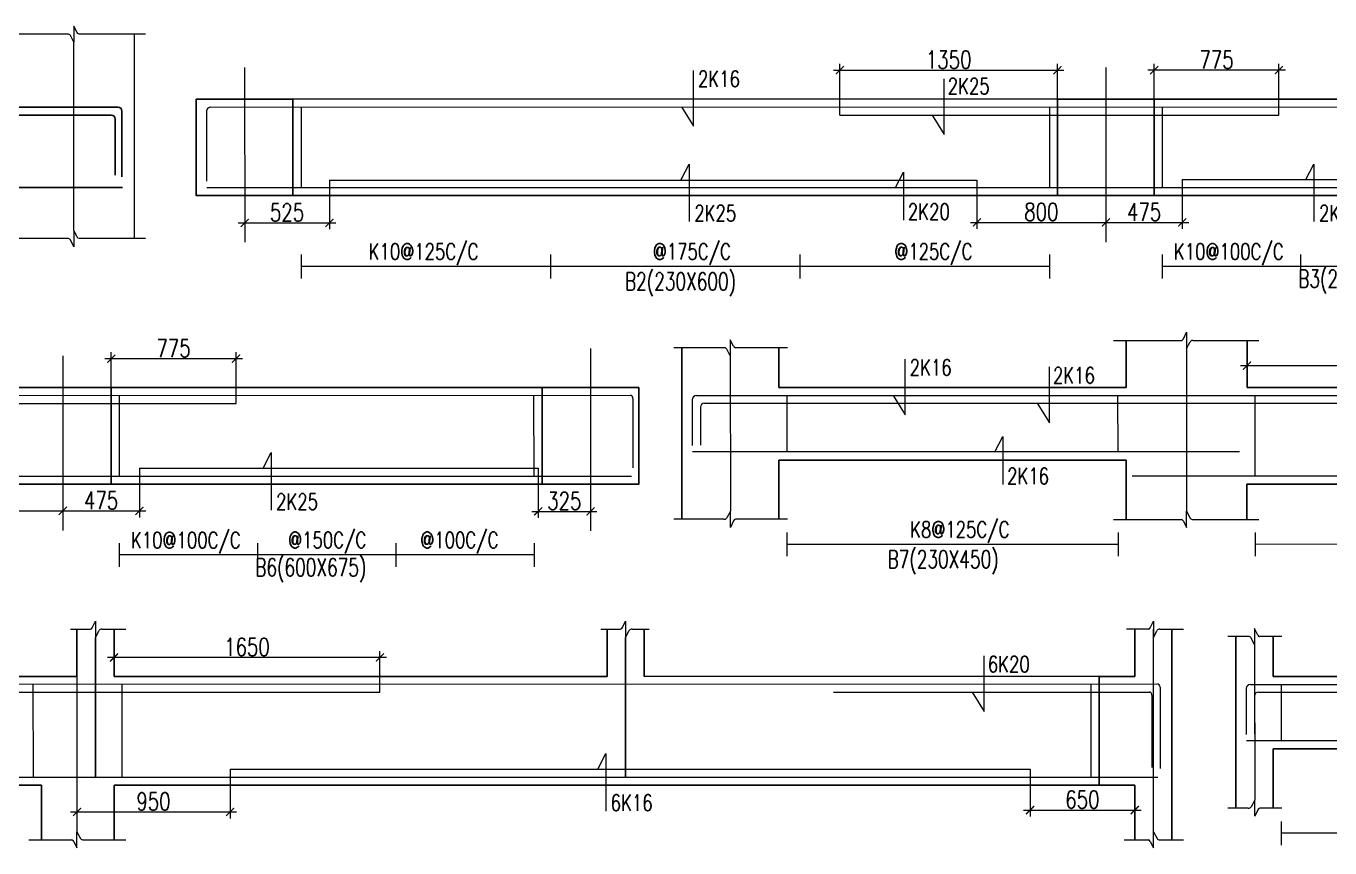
# Model space of a CAD drawing. Header units: inches. Extents: x 5501426 to 5570916, y 463710 to 505098.
# Drawn here: x 5510887 to 5518980, y 478087 to 483188 of the extents above; entities that cross this region are included whole.
import ezdxf

# ---------------------------------------------------------------- set-up
doc = ezdxf.new("R2010")
doc.units = ezdxf.units.IN
doc.header["$LTSCALE"] = 700
doc.header["$MEASUREMENT"] = 0
doc.header["$PDMODE"] = 2
doc.header["$PDSIZE"] = 75
doc.linetypes.add('CENTER2', pattern=[1.125, 0.75, -0.125, 0.125, -0.125])
doc.linetypes.add('CONTINULUS', pattern=[0])
doc.layers.get('0').update_dxf_attribs({"color": 1})
doc.layers.get('DEFPOINTS').update_dxf_attribs({"color": 250})
for name, color, linetype in [('COLUMN', 5, 'Continuous'), ('M-BEAM', 4, 'Continuous'), ('MC-ARROW', 8, 'Continuous'), ('MC-CENLINE-BEAM', 8, 'CENTER2'), ('STR-Beam', 4, 'Continuous'), ('STR-Beam Number', 6, 'Continuous'), ('STR-Column', 5, 'Continuous'), ('STR-Reinforcement', 2, 'Continuous'), ('STR-Steel Text', 84, 'Continuous'), ('STR-STIRRUPS-LINE', 252, 'Continuous')]:
    doc.layers.add(name, color=color, linetype=linetype)
doc.layers.add('MC-DIMENTION', color=9, linetype='Continuous', lineweight=9)
doc.layers.add('STR-Reinf', color=2, linetype='Continuous', lineweight=15)
doc.styles.add('ROMANS', font='romans.shx', dxfattribs={"width": 0.75})
doc.styles.add('S', font='SIMPLEX.shx', dxfattribs={"width": 0.75})
doc.dimstyles.new('100-2.5', dxfattribs={"dimscale": 100, "dimtxt": 2.25, "dimasz": 1.25, "dimexe": 1.25, "dimexo": 1.2, "dimgap": 0.75, "dimtad": 1, "dimdec": 0, "dimzin": 9, "dimdsep": 46, "dimtxsty": 'ROMANS', "dimblk1": 'ARCHTICK', "dimblk2": 'ARCHTICK', "dimsah": 1, "dimcen": 0, "dimdle": 1.25, "dimclrd": 1, "dimclre": 1, "dimclrt": 3, "dimadec": 0, "dimazin": 0, "dimtfac": 1, "dimtdec": 0, "dimtmove": 0, "dimatfit": 3, "dimldrblk": 'ARCHTICK', "dimfxl": 1, "dimtolj": 1, "dimtzin": 0, "dimlwd": -1, "dimlwe": -1, "dimarcsym": 0})

# ---------------------------------------------------------------- blocks, each defined once
blk = doc.blocks.new('_ARCHTICK')
at = {"color": 0, "linetype": 'ByBlock', "const_width": 0.15}
blk.add_lwpolyline([(-0.5, -0.5), (0.5, 0.5)], dxfattribs=at)
blk = doc.blocks.new('*D514')
at = {"layer": 'DEFPOINTS', "color": 0, "linetype": 'CONTINULUS'}
for p in [(5517888.5, 482914.8), (5517888.5, 482735.7), (5518663.5, 482635.7)]:
    blk.add_point(p, dxfattribs=at)
at = {"layer": 'MC-DIMENTION', "color": 251}
for p, q in [((5517888.5, 482735.7), (5517888.5, 482954.8)), ((5518663.5, 482635.7), (5518663.5, 482954.8)), ((5518703.5, 482914.8), (5517848.5, 482914.8))]:
    blk.add_line(p, q, dxfattribs=at)
at = {"layer": 'MC-DIMENTION', "color": 251, "linetype": 'ByBlock', "xscale": 50, "yscale": 50, "zscale": 50, "rotation": 180}
blk.add_blockref('_ARCHTICK', (5517888.5, 482914.8), dxfattribs=at)
at = {"layer": 'MC-DIMENTION', "color": 251, "linetype": 'ByBlock', "xscale": 50, "yscale": 50, "zscale": 50}
blk.add_blockref('_ARCHTICK', (5518663.5, 482914.8), dxfattribs=at)
at = {"layer": 'MC-DIMENTION', "color": 3, "linetype": 'CONTINULUS', "ltscale": 0.05, "insert": (5518276, 482979.8), "char_height": 110, "attachment_point": 5, "style": 'ROMANS'}
blk.add_mtext('\\A1;775', dxfattribs=at)
blk = doc.blocks.new('*D515')
at = {"layer": 'DEFPOINTS', "color": 0, "linetype": 'CONTINULUS'}
for p in [(5518063.5, 482235.7), (5517588.8, 482185), (5518063.5, 481969.8)]:
    blk.add_point(p, dxfattribs=at)
at = {"layer": 'MC-DIMENTION', "color": 251}
for p, q in [((5518063.5, 482235.7), (5518063.5, 481929.8)), ((5517588.8, 482185), (5517588.8, 481929.8)), ((5517548.8, 481969.8), (5518103.5, 481969.8))]:
    blk.add_line(p, q, dxfattribs=at)
at = {"layer": 'MC-DIMENTION', "color": 251, "linetype": 'ByBlock', "xscale": 50, "yscale": 50, "zscale": 50, "rotation": 180}
blk.add_blockref('_ARCHTICK', (5517588.8, 481969.8), dxfattribs=at)
at = {"layer": 'MC-DIMENTION', "color": 251, "linetype": 'ByBlock', "xscale": 50, "yscale": 50, "zscale": 50}
blk.add_blockref('_ARCHTICK', (5518063.5, 481969.8), dxfattribs=at)
at = {"layer": 'MC-DIMENTION', "color": 3, "linetype": 'CONTINULUS', "ltscale": 0.05, "insert": (5517826.1, 482034.8), "char_height": 110, "attachment_point": 5, "style": 'ROMANS'}
blk.add_mtext('\\A1;475', dxfattribs=at)
blk = doc.blocks.new('*D518')
at = {"layer": 'DEFPOINTS', "color": 0, "linetype": 'CONTINULUS'}
for p in [(5512769.8, 482232.8), (5512244.3, 482182.1), (5512769.8, 481966.9)]:
    blk.add_point(p, dxfattribs=at)
at = {"layer": 'MC-DIMENTION', "color": 251}
for p, q in [((5512769.8, 482232.8), (5512769.8, 481926.9)), ((5512244.3, 482182.1), (5512244.3, 481926.9)), ((5512204.3, 481966.9), (5512809.8, 481966.9))]:
    blk.add_line(p, q, dxfattribs=at)
at = {"layer": 'MC-DIMENTION', "color": 251, "linetype": 'ByBlock', "xscale": 50, "yscale": 50, "zscale": 50, "rotation": 180}
blk.add_blockref('_ARCHTICK', (5512244.3, 481966.9), dxfattribs=at)
at = {"layer": 'MC-DIMENTION', "color": 251, "linetype": 'ByBlock', "xscale": 50, "yscale": 50, "zscale": 50}
blk.add_blockref('_ARCHTICK', (5512769.8, 481966.9), dxfattribs=at)
at = {"layer": 'MC-DIMENTION', "color": 3, "linetype": 'CONTINULUS', "ltscale": 0.05, "insert": (5512507, 482031.9), "char_height": 110, "attachment_point": 5, "style": 'ROMANS'}
blk.add_mtext('\\A1;525', dxfattribs=at)
blk = doc.blocks.new('*D520')
at = {"layer": 'DEFPOINTS', "color": 0, "linetype": 'CONTINULUS'}
for p in [(5517288.4, 482914.8), (5517288.4, 482735.7), (5515938.4, 482635.7)]:
    blk.add_point(p, dxfattribs=at)
at = {"layer": 'MC-DIMENTION', "color": 251}
for p, q in [((5515938.4, 482635.7), (5515938.4, 482954.8)), ((5517288.4, 482735.7), (5517288.4, 482954.8)), ((5515898.4, 482914.8), (5517328.4, 482914.8))]:
    blk.add_line(p, q, dxfattribs=at)
at = {"layer": 'MC-DIMENTION', "color": 251, "linetype": 'ByBlock', "xscale": 50, "yscale": 50, "zscale": 50}
for p, rotation in [((5515938.4, 482914.8), 179.9999999999951), ((5517288.4, 482914.8), 359.9999999999951)]:
    blk.add_blockref('_ARCHTICK', p, dxfattribs=dict(at, rotation=rotation))
at = {"layer": 'MC-DIMENTION', "color": 3, "linetype": 'CONTINULUS', "ltscale": 0.05, "insert": (5516613.4, 482979.8), "char_height": 110, "attachment_point": 5, "style": 'ROMANS'}
blk.add_mtext('\\A1;1350', dxfattribs=at)
blk = doc.blocks.new('*D526')
at = {"layer": 'DEFPOINTS', "color": 0, "linetype": 'CONTINULUS'}
for p in [(5516788.4, 482232.8), (5517588.8, 482185.8), (5517588.8, 481969.8)]:
    blk.add_point(p, dxfattribs=at)
at = {"layer": 'MC-DIMENTION', "color": 251}
for p, q in [((5516788.4, 482232.8), (5516788.4, 481929.8)), ((5517588.8, 482185.8), (5517588.8, 481929.8)), ((5516748.4, 481969.8), (5517628.8, 481969.8))]:
    blk.add_line(p, q, dxfattribs=at)
at = {"layer": 'MC-DIMENTION', "color": 251, "linetype": 'ByBlock', "xscale": 50, "yscale": 50, "zscale": 50, "rotation": 180}
blk.add_blockref('_ARCHTICK', (5516788.4, 481969.8), dxfattribs=at)
at = {"layer": 'MC-DIMENTION', "color": 251, "linetype": 'ByBlock', "xscale": 50, "yscale": 50, "zscale": 50}
blk.add_blockref('_ARCHTICK', (5517588.8, 481969.8), dxfattribs=at)
at = {"layer": 'MC-DIMENTION', "color": 3, "linetype": 'CONTINULUS', "ltscale": 0.05, "insert": (5517188.6, 482034.8), "char_height": 110, "attachment_point": 5, "style": 'ROMANS'}
blk.add_mtext('\\A1;800', dxfattribs=at)
blk = doc.blocks.new('*D528')
at = {"layer": 'DEFPOINTS', "color": 0, "linetype": 'CONTINULUS'}
for p in [(5511415.5, 481123.7), (5511415.5, 480944.6), (5512190.5, 480844.6)]:
    blk.add_point(p, dxfattribs=at)
at = {"layer": 'MC-DIMENTION', "color": 251}
for p, q in [((5512230.5, 481123.7), (5511375.5, 481123.7)), ((5511415.5, 480944.6), (5511415.5, 481163.7)), ((5512190.5, 480844.6), (5512190.5, 481163.7))]:
    blk.add_line(p, q, dxfattribs=at)
at = {"layer": 'MC-DIMENTION', "color": 251, "linetype": 'ByBlock', "xscale": 50, "yscale": 50, "zscale": 50, "rotation": 180}
blk.add_blockref('_ARCHTICK', (5511415.5, 481123.7), dxfattribs=at)
at = {"layer": 'MC-DIMENTION', "color": 251, "linetype": 'ByBlock', "xscale": 50, "yscale": 50, "zscale": 50}
blk.add_blockref('_ARCHTICK', (5512190.5, 481123.7), dxfattribs=at)
at = {"layer": 'MC-DIMENTION', "color": 3, "linetype": 'CONTINULUS', "ltscale": 0.05, "insert": (5511803, 481188.7), "char_height": 110, "attachment_point": 5, "style": 'ROMANS'}
blk.add_mtext('\\A1;775', dxfattribs=at)
blk = doc.blocks.new('*D529')
at = {"layer": 'DEFPOINTS', "color": 0, "linetype": 'CONTINULUS'}
for p in [(5511590.5, 480444.6), (5511115.8, 480393.9), (5511590.5, 480178.7)]:
    blk.add_point(p, dxfattribs=at)
at = {"layer": 'MC-DIMENTION', "color": 251}
for p, q in [((5511590.5, 480444.6), (5511590.5, 480138.7)), ((5511115.8, 480393.9), (5511115.8, 480138.7)), ((5511075.8, 480178.7), (5511630.5, 480178.7))]:
    blk.add_line(p, q, dxfattribs=at)
at = {"layer": 'MC-DIMENTION', "color": 251, "linetype": 'ByBlock', "xscale": 50, "yscale": 50, "zscale": 50, "rotation": 180}
blk.add_blockref('_ARCHTICK', (5511115.8, 480178.7), dxfattribs=at)
at = {"layer": 'MC-DIMENTION', "color": 251, "linetype": 'ByBlock', "xscale": 50, "yscale": 50, "zscale": 50}
blk.add_blockref('_ARCHTICK', (5511590.5, 480178.7), dxfattribs=at)
at = {"layer": 'MC-DIMENTION', "color": 3, "linetype": 'CONTINULUS', "ltscale": 0.05, "insert": (5511353.1, 480243.7), "char_height": 110, "attachment_point": 5, "style": 'ROMANS'}
blk.add_mtext('\\A1;475', dxfattribs=at)
blk = doc.blocks.new('*D535')
at = {"layer": 'DEFPOINTS', "color": 0, "linetype": 'CONTINULUS'}
for p in [(5510315.4, 480441.7), (5511115.8, 480394.6), (5511115.8, 480178.7)]:
    blk.add_point(p, dxfattribs=at)
at = {"layer": 'MC-DIMENTION', "color": 251}
for p, q in [((5510315.4, 480441.7), (5510315.4, 480138.7)), ((5511115.8, 480394.6), (5511115.8, 480138.7)), ((5510275.4, 480178.7), (5511155.8, 480178.7))]:
    blk.add_line(p, q, dxfattribs=at)
at = {"layer": 'MC-DIMENTION', "color": 251, "linetype": 'ByBlock', "xscale": 50, "yscale": 50, "zscale": 50, "rotation": 180}
blk.add_blockref('_ARCHTICK', (5510315.4, 480178.7), dxfattribs=at)
at = {"layer": 'MC-DIMENTION', "color": 251, "linetype": 'ByBlock', "xscale": 50, "yscale": 50, "zscale": 50}
blk.add_blockref('_ARCHTICK', (5511115.8, 480178.7), dxfattribs=at)
at = {"layer": 'MC-DIMENTION', "color": 3, "linetype": 'CONTINULUS', "ltscale": 0.05, "insert": (5510715.6, 480243.7), "char_height": 110, "attachment_point": 5, "style": 'ROMANS'}
blk.add_mtext('\\A1;800', dxfattribs=at)
blk = doc.blocks.new('*D536')
at = {"layer": 'DEFPOINTS', "color": 0, "linetype": 'CONTINULUS'}
for p in [(5514065.4, 480444.7), (5514390.4, 480391), (5514390.4, 480175.8)]:
    blk.add_point(p, dxfattribs=at)
at = {"layer": 'MC-DIMENTION', "color": 251}
for p, q in [((5514065.4, 480444.7), (5514065.4, 480135.8)), ((5514390.4, 480391), (5514390.4, 480135.8)), ((5514025.4, 480175.8), (5514430.4, 480175.8))]:
    blk.add_line(p, q, dxfattribs=at)
at = {"layer": 'MC-DIMENTION', "color": 251, "linetype": 'ByBlock', "xscale": 50, "yscale": 50, "zscale": 50, "rotation": 180}
blk.add_blockref('_ARCHTICK', (5514065.4, 480175.8), dxfattribs=at)
at = {"layer": 'MC-DIMENTION', "color": 251, "linetype": 'ByBlock', "xscale": 50, "yscale": 50, "zscale": 50}
blk.add_blockref('_ARCHTICK', (5514390.4, 480175.8), dxfattribs=at)
at = {"layer": 'MC-DIMENTION', "color": 3, "linetype": 'CONTINULUS', "ltscale": 0.05, "insert": (5514227.9, 480240.8), "char_height": 110, "attachment_point": 5, "style": 'ROMANS'}
blk.add_mtext('\\A1;325', dxfattribs=at)
blk = doc.blocks.new('*D550')
at = {"layer": 'DEFPOINTS', "color": 0, "linetype": 'CONTINULUS'}
for p in [(5518465, 481080.2), (5518465, 480944.6), (5520053.4, 480944.6)]:
    blk.add_point(p, dxfattribs=at)
at = {"layer": 'MC-DIMENTION', "color": 251}
for p, q in [((5518465, 480944.6), (5518465, 481120.2)), ((5520053.4, 480944.6), (5520053.4, 481120.2)), ((5520093.4, 481080.2), (5518425, 481080.2))]:
    blk.add_line(p, q, dxfattribs=at)
at = {"layer": 'MC-DIMENTION', "color": 251, "linetype": 'ByBlock', "xscale": 50, "yscale": 50, "zscale": 50, "rotation": 180}
blk.add_blockref('_ARCHTICK', (5518465, 481080.2), dxfattribs=at)
at = {"layer": 'MC-DIMENTION', "color": 251, "linetype": 'ByBlock', "xscale": 50, "yscale": 50, "zscale": 50}
blk.add_blockref('_ARCHTICK', (5520053.4, 481080.2), dxfattribs=at)
at = {"layer": 'MC-DIMENTION', "color": 3, "linetype": 'CONTINULUS', "ltscale": 0.05, "insert": (5519259.2, 481145.2), "char_height": 110, "attachment_point": 5, "style": 'ROMANS'}
blk.add_mtext('\\A1;1588', dxfattribs=at)
blk = doc.blocks.new('*D564')
at = {"layer": 'DEFPOINTS', "color": 0, "linetype": 'CONTINULUS'}
for p in [(5511433.2, 479269), (5511433.2, 479151.5), (5513083.3, 479054.2)]:
    blk.add_point(p, dxfattribs=at)
at = {"layer": 'MC-DIMENTION', "color": 251}
for p, q in [((5511433.2, 479151.5), (5511433.2, 479309)), ((5513083.3, 479054.2), (5513083.3, 479309)), ((5513123.3, 479269), (5511393.2, 479269))]:
    blk.add_line(p, q, dxfattribs=at)
at = {"layer": 'MC-DIMENTION', "color": 251, "linetype": 'ByBlock', "xscale": 50, "yscale": 50, "zscale": 50, "rotation": 180}
blk.add_blockref('_ARCHTICK', (5511433.2, 479269), dxfattribs=at)
at = {"layer": 'MC-DIMENTION', "color": 251, "linetype": 'ByBlock', "xscale": 50, "yscale": 50, "zscale": 50}
blk.add_blockref('_ARCHTICK', (5513083.3, 479269), dxfattribs=at)
at = {"layer": 'MC-DIMENTION', "color": 3, "linetype": 'CONTINULUS', "ltscale": 0.05, "insert": (5512258.2, 479334), "char_height": 110, "attachment_point": 5, "style": 'ROMANS'}
blk.add_mtext('\\A1;1650', dxfattribs=at)
blk = doc.blocks.new('*D565')
at = {"layer": 'DEFPOINTS', "color": 0, "linetype": 'CONTINULUS'}
for p in [(5511203.3, 478524), (5512153.3, 478576.3), (5512153.3, 478310.3)]:
    blk.add_point(p, dxfattribs=at)
at = {"layer": 'MC-DIMENTION', "color": 251}
for p, q in [((5511203.3, 478524), (5511203.3, 478270.3)), ((5512153.3, 478576.3), (5512153.3, 478270.3)), ((5511163.3, 478310.3), (5512193.3, 478310.3))]:
    blk.add_line(p, q, dxfattribs=at)
at = {"layer": 'MC-DIMENTION', "color": 251, "linetype": 'ByBlock', "xscale": 50, "yscale": 50, "zscale": 50, "rotation": 180}
blk.add_blockref('_ARCHTICK', (5511203.3, 478310.3), dxfattribs=at)
at = {"layer": 'MC-DIMENTION', "color": 251, "linetype": 'ByBlock', "xscale": 50, "yscale": 50, "zscale": 50}
blk.add_blockref('_ARCHTICK', (5512153.3, 478310.3), dxfattribs=at)
at = {"layer": 'MC-DIMENTION', "color": 3, "linetype": 'CONTINULUS', "ltscale": 0.05, "insert": (5511678.3, 478375.3), "char_height": 110, "attachment_point": 5, "style": 'ROMANS'}
blk.add_mtext('\\A1;950', dxfattribs=at)
blk = doc.blocks.new('*D570')
at = {"layer": 'DEFPOINTS', "color": 0, "linetype": 'CONTINULUS'}
for p in [(5517118.6, 478576.3), (5517768.2, 478476.9), (5517768.2, 478321.7)]:
    blk.add_point(p, dxfattribs=at)
at = {"layer": 'MC-DIMENTION', "color": 251}
for p, q in [((5517118.6, 478576.3), (5517118.6, 478281.7)), ((5517768.2, 478476.9), (5517768.2, 478281.7)), ((5517078.6, 478321.7), (5517808.2, 478321.7))]:
    blk.add_line(p, q, dxfattribs=at)
at = {"layer": 'MC-DIMENTION', "color": 251, "linetype": 'ByBlock', "xscale": 50, "yscale": 50, "zscale": 50, "rotation": 180}
blk.add_blockref('_ARCHTICK', (5517118.6, 478321.7), dxfattribs=at)
at = {"layer": 'MC-DIMENTION', "color": 251, "linetype": 'ByBlock', "xscale": 50, "yscale": 50, "zscale": 50}
blk.add_blockref('_ARCHTICK', (5517768.2, 478321.7), dxfattribs=at)
at = {"layer": 'MC-DIMENTION', "color": 3, "linetype": 'CONTINULUS', "ltscale": 0.05, "insert": (5517443.4, 478386.7), "char_height": 110, "attachment_point": 5, "style": 'ROMANS'}
blk.add_mtext('\\A1;650', dxfattribs=at)

msp = doc.modelspace()

# ---------------------------------------------------------------- linework, layer by layer
at = {"color": 8, "linetype": 'ByBlock', "lineweight": 0}
for p, q in [((5512243.9, 482932, -112213.8), (5512244.5, 481847.5, -112206.4)), ((5517588.4, 482932, -111946.2), (5517589, 481847.5, -111938.7)), ((5517238.4, 481696.3, -111954.8), (5512594, 481696.3, -112240.2)), ((5520513.4, 481696.3, -111921.6), (5517938.5, 481696.3, -111956.4)), ((5518070.1, 481247.3, -23448.9), (5518089.9, 481287.5, -23448.9)), ((5518089.9, 481287.5, -23448.9), (5518089.9, 481186.6, -23448.9)), ((5514390.3, 481186.6, 26041.7), (5514390.3, 480056.1, 26041.7)), ((5515218.7, 481191.6, 263.3), (5514907.7, 481191.7, -339.5)), ((5515258.3, 481140.8, 263.3), (5515236.1, 481183.6, 263.3)), ((5515278.1, 481201.6, 263.3), (5515258.3, 481241.7, 263.3)), ((5515258.3, 481241.7, 263.3), (5515258.3, 481140.8, 263.3)), ((5515612.8, 481191.8, 250.5), (5515289.9, 481191.6, 263.3)), ((5517636.4, 481237.3, -23439.6), (5518058.3, 481237.4, -23448.9)), ((5518089.9, 481186.6, -23448.9), (5518112.1, 481229.3, -23448.9)), ((5518089.9, 481186.6, -23448.9), (5518089.9, 480176.3, -23448.9)), ((5518129.5, 481237.4, -23448.9), (5518538.4, 481237.5, -23473)), ((5511115.4, 481140.8, 265.5), (5511116, 480056.4, 272.9)), ((5515258.3, 481140.8, 263.3), (5515258.8, 480176.7, 270.7)), ((5515218.9, 480126.7, 280.4), (5514907.8, 480126.8, -322.4)), ((5515258.4, 480177.5, 280.4), (5515236.2, 480134.8, 280.4)), ((5515258.4, 480076.6, 280.4), (5515258.4, 480177.5, 280.4)), ((5515278.2, 480116.7, 280.4), (5515258.4, 480076.6, 280.4)), ((5515613, 480126.7, 267.6), (5515290, 480126.7, 280.4)), ((5517636.4, 480125.9, -23439.6), (5518058.3, 480125.5, -23448.9)), ((5518070.1, 480115.6, -23448.9), (5518089.9, 480075.4, -23448.9)), ((5518089.9, 480075.4, -23448.9), (5518089.9, 480176.3, -23448.9)), ((5518089.9, 480176.3, -23448.9), (5518112.1, 480133.6, -23448.9)), ((5518129.5, 480125.5, -23448.9), (5518538.4, 480125.7, -23473)), ((5517664.9, 479971.3, -23428.5), (5515608.3, 479971.3, 259)), ((5520053.3, 479971.5, -22598), (5518515, 479971.3, -23453.1)), ((5514040.4, 479905.2, 290), (5511465.5, 479905.2, 255.3)), ((5511298.4, 479454, -199288.1), (5511318.3, 479494.1, -199288.1)), ((5511318.3, 479494.1, -199288.1), (5511318.3, 479393.2, -199288.1)), ((5514588.7, 479454.6, -813.4), (5514608.5, 479494.8, -813.4)), ((5514608.5, 479494.8, -813.4), (5514608.5, 479393.9, -813.4)), ((5517864.5, 479454, 124.4), (5517884.3, 479494.1, 124.4)), ((5517884.3, 479494.1, 124.4), (5517884.3, 479393.2, 124.4)), ((5511164.1, 479443.9, 764.4), (5511286.7, 479444, -199288.1)), ((5511318.3, 479393.2, -199288.1), (5511340.4, 479435.9, -199288.1)), ((5511357.8, 479444, -199288.1), (5511506.6, 479444.1, -99294.3)), ((5514454.4, 479444.6, 199239.1), (5514576.9, 479444.7, -813.4)), ((5514608.5, 479393.9, -813.4), (5514630.7, 479436.6, -813.4)), ((5514648.1, 479444.6, -813.4), (5514755.4, 479444.8, 99180.4)), ((5517852.7, 479444, 124.4), (5517718, 479444, 124.4)), ((5517884.3, 478086.8, 124.4), (5517884.3, 479444, 124.4)), ((5517884.3, 479393.2, 124.4), (5517906.5, 479435.9, 124.4)), ((5517923.9, 479444, 124.4), (5518071.9, 479444.1, 98.9)), ((5518473, 479398.3, -40.5), (5518345.9, 479398.3, 24342.1)), ((5518512.5, 479347.5, -40.5), (5518490.4, 479390.2, -40.5)), ((5518532.3, 479408.3, -40.5), (5518512.5, 479448.4, -40.5)), ((5518512.5, 479448.4, -40.5), (5518512.5, 479347.5, -40.5)), ((5518681.7, 479398.4, -51.8), (5518544.1, 479398.3, -40.5)), ((5518512.5, 479347.5, -40.5), (5518513.1, 478383.3, -33.1)), ((5511203.3, 479151.8, -199288.1), (5511203.3, 478187.7, -199288.1)), ((5518512.7, 478384.1, -23.4), (5518490.5, 478341.4, -23.4)), ((5518512.7, 478283.2, -23.4), (5518512.7, 478384.1, -23.4)), ((5518473.1, 478333.4, -23.4), (5518346.1, 478333.4, 24359.2)), ((5518532.5, 478323.4, -23.4), (5518512.7, 478283.2, -23.4)), ((5518681.9, 478333.3, -34.7), (5518544.3, 478333.3, -23.4)), ((5511203.3, 478086.8, -199288.1), (5511203.3, 478187.7, -199288.1)), ((5511203.3, 478187.7, -199288.1), (5511225.4, 478144.9, -199288.1)), ((5517884.3, 478086.8, 124.4), (5517884.3, 478187.7, 124.4)), ((5517884.3, 478187.7, 124.4), (5517906.5, 478144.9, 124.4)), ((5521103.1, 478177.9, 1253), (5518677.2, 478177.9, -43.3)), ((5510904.8, 478137.2, 764.4), (5511171.7, 478136.9, -199288.1)), ((5511183.4, 478126.9, -199288.1), (5511203.3, 478086.8, -199288.1)), ((5511242.8, 478136.9, -199288.1), (5511506.6, 478137, -99294.3)), ((5517701.7, 478137.2, -652.9), (5517852.7, 478136.9, 124.4)), ((5517864.5, 478126.9, 124.4), (5517884.3, 478086.8, 124.4)), ((5517923.9, 478136.9, 124.4), (5518071.9, 478137, 98.9))]:
    msp.add_line(p, q, dxfattribs=at)
at = {"color": 8, "linetype": 'ByBlock', "lineweight": 0, "elevation": 0}
for points in [[(5511627.7, 483138.3), (5511216, 483138.3, -0.243663), (5511204.2, 483148.3), (5511184.4, 483188.4), (5511184.4, 483087.5), (5511162.2, 483130.2, 0.308945), (5511144.8, 483138.3), (5510763.1, 483138.3)], [(5511627.7, 481869.2), (5511216, 481869.2, -0.243663), (5511204.2, 481879.2), (5511184.4, 481919.3), (5511184.4, 481818.4), (5511162.2, 481861.1, 0.308945), (5511144.8, 481869.2), (5510763.1, 481869.2)]]:
    msp.add_lwpolyline(points, format="xyb", dxfattribs=at)
at = {"color": 8, "linetype": 'ByBlock', "lineweight": 0}
for centre, radius, start, end in [((5515221.5, 481174.9, 263.3), 17, 30.8081, 99.48122), ((5515293.6, 481208, 263.3), 16.8, 202.36001, 257.136), ((5518054.6, 481253.7, -23448.9), 16.8, 282.864, 337.63999), ((5518126.7, 481220.6, -23448.9), 17, 80.51878, 149.1919), ((5515221.7, 480143.5, 280.4), 17, 260.51878, 329.1919), ((5515293.7, 480110.3, 280.4), 16.8, 102.864, 157.63999), ((5518054.6, 480109.2, -23448.9), 16.8, 22.36001, 77.136), ((5518126.7, 480142.3, -23448.9), 17, 210.8081, 279.48122), ((5511282.9, 479460.4, -199288.1), 16.8, 282.864, 337.63999), ((5511355, 479427.2, -199288.1), 17, 80.51878, 149.1919), ((5514573.2, 479461, -813.4), 16.8, 282.864, 337.63999), ((5514645.3, 479427.9, -813.4), 17, 80.51878, 149.1919), ((5517849, 479460.4, 124.4), 16.8, 282.864, 337.63999), ((5517921.1, 479427.2, 124.4), 17, 80.51878, 149.1919), ((5518475.8, 479381.5, -40.5), 17, 30.8081, 99.48122), ((5518547.9, 479414.6, -40.5), 16.8, 202.36001, 257.136), ((5518475.9, 478350.1, -23.4), 17, 260.51878, 329.1919), ((5518548, 478317, -23.4), 16.8, 102.864, 157.63999), ((5511167.9, 478120.5, -199288.1), 16.8, 22.36001, 77.136), ((5511240, 478153.6, -199288.1), 17, 210.8081, 279.48122), ((5517849, 478120.5, 124.4), 16.8, 22.36001, 77.136), ((5517921.1, 478153.6, 124.4), 17, 210.8081, 279.48122)]:
    msp.add_arc(centre, radius, start, end, dxfattribs=at)
at = {"layer": 'COLUMN', "linetype": 'Continuous', "lineweight": 0}
msp.add_line((5511559.1, 483138.3, -112211.6), (5511559.1, 481869.2, -112211.6), dxfattribs=at)
at = {"layer": 'COLUMN'}
for p, q in [((5514958.3, 481191.7, -338.3), (5514958.3, 480126.8, -333.1)), ((5515558.3, 481191.8, 260.8), (5515558.3, 480944.6, 263.9)), ((5515558.3, 480494.6, 263.9), (5515558.9, 480126.7, 274.8)), ((5518396.6, 479398.3, 24343.2), (5518396.6, 478333.4, 24348.4)), ((5518627.2, 479398.4, -41.5), (5518627.2, 479151.3, -38.4)), ((5518627.2, 478701.3, -38.4), (5518627.8, 478333.3, -27.5))]:
    msp.add_line(p, q, dxfattribs=at)
at = {"layer": 'M-BEAM'}
for p, q in [((5517288.4, 482735.7, -111945.4), (5512544, 482735.8, -112213.2)), ((5517888.5, 482735.7, -111951.4), (5518668.5, 482735.7, -111950.8)), ((5518668.5, 482735.6, -111950.6), (5520563.4, 482735.8, -111952.6)), ((5517288.4, 482136.2, -111945.4), (5512544, 482136.2, -112213.2)), ((5517888.5, 482135.7, -111951.3), (5520563.3, 482135.8, -111952.7)), ((5511415.5, 480944.6, 260.2), (5512195.5, 480944.6, 260.8)), ((5512195.5, 480944.5, 261), (5514090.4, 480944.7, 259)), ((5515558.3, 480944.6, 263.9), (5516288.4, 480944.6, 264.5)), ((5520053.4, 480944.6, -22588.2), (5518465, 480944.6, -23452.3)), ((5515558.3, 480494.6, 264.1), (5517714.9, 480494.6, -23459.6)), ((5511415.5, 480344.6, 260.3), (5514090.4, 480344.7, 258.9)), ((5520053.4, 480344.8, -25773.2), (5518464.9, 480344.6, -23452.4)), ((5509374, 479151.5, -123.1), (5511203.3, 479151.9, 863.9)), ((5511433.2, 479151.5, -99272.4), (5514493.5, 479151.9, -49927.7)), ((5514723.5, 479151.9, -46219.3), (5517548.2, 479152.3, -671.5)), ((5518627.2, 479151.3, -38.4), (5519726.6, 479151.3, 24946.1)), ((5518627.2, 478701.3, -38.3), (5521153.1, 478701.3, 1221.9)), ((5509598.8, 478476.1, -2.3), (5510983.3, 478476.4, 744.7)), ((5511433.1, 478476.1, -99274.7), (5517548.2, 478476.9, -672))]:
    msp.add_line(p, q, dxfattribs=at)
at = {"layer": 'MC-ARROW', "lineweight": 13}
for points, elevation in [([(5514954.7, 482687.1), (5515029.9, 482566.4), (5515029.9, 482912.8)], -136151.6), ([(5516510.7, 482635.7), (5516585.9, 482515), (5516585.9, 482861.4)], -136122.2), ([(5514953.8, 482235.7), (5515003.7, 482332), (5515003.7, 481974.8)], -136120.8), ([(5518830.9, 482235.8), (5518880.8, 482332), (5518880.8, 481974.8)], -136120.6), ([(5516283.6, 482185.7), (5516333.5, 482282), (5516333.5, 481984.2)], -136124), ([(5516268.9, 480896), (5516344.1, 480775.3), (5516344.1, 481121.7)], 240.7), ([(5517163.1, 480847.2), (5517238.3, 480726.5), (5517238.3, 481072.9)], 221.6), ([(5516899.4, 480544.6), (5516949.3, 480640.9), (5516949.3, 480343)], 268.1), ([(5512357.9, 480444.7), (5512407.8, 480540.9), (5512407.8, 480183.7)], -23909), ([(5516758.7, 479053.9), (5516833.9, 478933.2), (5516833.9, 479279.5)], 78.3), ([(5514435, 478576.3), (5514484.9, 478672.5), (5514484.9, 478315.3)], 131.2)]:
    msp.add_lwpolyline(points, dxfattribs=dict(at, elevation=elevation))
at = {"layer": 'MC-CENLINE-BEAM', "lineweight": 13, "ltscale": 1000}
msp.add_line((5511184.4, 481919.3, -112211.6), (5511184.4, 483087.5, -112211.6), dxfattribs=at)
at = {"layer": 'STR-Beam', "linetype": 'CONTINULUS', "ltscale": 0.05}
for p, q in [((5515558.3, 480944.6, 263.9), (5517714.8, 480944.6, 263.9)), ((5517548.2, 479151.3, -672.1), (5517768.2, 479151.3, -672.1)), ((5517548.2, 478476.9, -672.1), (5517548.2, 479151.3, -672.1)), ((5518627.2, 479151.3, -38.4), (5521153.1, 479151.3, 24945.5)), ((5517768.2, 478476.9, -672.1), (5517548.2, 478476.9, -672.1))]:
    msp.add_line(p, q, dxfattribs=at)
for points, elevation in [([(5512544, 482735.7), (5511944, 482735.7), (5511944, 482135.7), (5512544, 482135.7)], -112211.6), ([(5517888.4, 482735.7), (5517288.4, 482735.7), (5517288.4, 482135.7), (5517888.4, 482135.7)], -111947.7), ([(5511415.4, 480944.6), (5510815.4, 480944.6), (5510815.4, 480344.6), (5511415.4, 480344.6)], 263.9), ([(5514690.3, 480944.6), (5514090.3, 480944.6), (5514090.3, 480344.6), (5514690.3, 480344.6)], 263.9)]:
    msp.add_lwpolyline(points, close=True, dxfattribs=dict(at, elevation=elevation))
at = {"layer": 'STR-Column'}
for p, q in [((5517714.8, 480944.6, 263.9), (5517714.8, 481237.4, -23446.3)), ((5518465, 480944.6, -23449.7), (5518465.1, 481237.5, -23444.8)), ((5517714.9, 480125.7, -23448.2), (5517714.9, 480494.6, -23463.1)), ((5518464.9, 480125.7, -23462.9), (5518464.9, 480344.6, -23457.2)), ((5511203.3, 479151.3, -199288.1), (5511203.2, 479444, -199275.6)), ((5511433.2, 479151.3, -99270.4), (5511433.3, 479444.1, -99266.1)), ((5514493.5, 479151.9, -813.4), (5514493.4, 479444.7, -800.9)), ((5514723.5, 479151.9, 99204.2), (5514723.5, 479444.8, 99208.6)), ((5517768.2, 479444, -38.4), (5517768.2, 479151.3, -38.4)), ((5517998.4, 478137, 109), (5517998.6, 479444.1, 127.1)), ((5510983.3, 478476.4, 743.2), (5510983.2, 478136.9, 757.7)), ((5511433.1, 478137, -99284.3), (5511433.1, 478476.1, -99279.3)), ((5517768.2, 478476.9, -38.4), (5517768.2, 478136.9, -38.4))]:
    msp.add_line(p, q, dxfattribs=at)
at = {"layer": 'STR-Reinf', "ltscale": 2}
for p, q in [((5512008.1, 482660.7, -112207.7), (5512008.1, 482225.7, -112207.7)), ((5512033.1, 482685.7, -112207.7), (5525764.9, 482688.4, -136174.5)), ((5512594, 482686.2, -112213.1), (5512594, 482185.7, -112213.2)), ((5515938.4, 482635.7, -111942.1), (5518663.5, 482635.7, -111950.8)), ((5517238.4, 482686.2, -111945.4), (5517238.4, 482185.7, -111945.4)), ((5517938.5, 482686.2, -111951.4), (5517938.5, 482185.7, -111951.4)), ((5512769.8, 482232.8, -112210), (5516788.4, 482232.8, -111948.5)), ((5518063.5, 482235.7, -111950.6), (5520228.3, 482235.8, -111947)), ((5512008.7, 482185.7, -112207.9), (5525781.2, 482185.8, -136130.7)), ((5505560.1, 480894.6, 3.9), (5514638.5, 480896.3, 36358.2)), ((5509465.5, 480844.6, 269.5), (5512190.5, 480844.6, 260.9)), ((5511465.5, 480895.1, 260.3), (5511465.5, 480394.6, 260.2)), ((5514040.3, 480394.7, 251), (5514039.7, 480896.3, 195.5)), ((5515022.4, 480869.6, -329.4), (5515022.4, 480584.6, -329.4)), ((5515608.3, 480895.1, 264), (5515608.3, 480544.6, 263.9)), ((5517664.8, 480544.6, -23467.5), (5517664.2, 480896.2, -23523.1)), ((5518515.1, 480394.6, -23460.3), (5518515.7, 480896.3, -23515.9)), ((5515072.4, 480822.2, -23502.5), (5515072.4, 480587.2, -23502.5)), ((5518418.8, 480544.8, -22591.5), (5515023, 480544.8, -22591.5)), ((5511590.5, 480444.6, 261), (5514065.4, 480444.7, 264.6)), ((5505535.8, 480394.6, 3.7), (5514644.6, 480394.7, 36377.9)), ((5520018, 480394.8, -22591.5), (5517751.8, 480394.8, -22591.5)), ((5505546, 479101.2, 9.1), (5517909.5, 479104.5, 60.1)), ((5510932.6, 478526.3, 736.5), (5510932, 479104.5, 680.6)), ((5511483.9, 478526.3, -99280.8), (5511484.5, 479104.5, -99336.6)), ((5517497.5, 478526.3, -680.8), (5517496.9, 479104.5, -736.7)), ((5518460.7, 479076.3, 24352.2), (5518460.7, 478791.3, 24352.2)), ((5518677.2, 479101.7, -38.3), (5518677.2, 478751.3, -38.4)), ((5508199, 479053.7, -41), (5513083.3, 479054.2, -99326.1)), ((5515898.2, 479054.3, -729.4), (5517862.7, 479054.5, 58)), ((5518510.7, 479028.9, 1179), (5518510.7, 478793.9, 1179)), ((5521857.1, 478751.5, 2090.1), (5518461.2, 478751.5, 2090.1)), ((5505521.7, 478526.2, 9), (5517911.4, 478526.3, 115.2)), ((5512153.3, 478576.3, -99269.6), (5517118.6, 478576.3, -662.3))]:
    msp.add_line(p, q, dxfattribs=at)
at = {"layer": 'STR-Reinf'}
for p, q in [((5514654.1, 480876.3, 36345.7), (5514654.1, 480445.6, 36345.7)), ((5515047.4, 480894.6, -329.4), (5520001.6, 480894.6, -329.4)), ((5515097.4, 480847.2, -23502.5), (5519960.1, 480847.2, -23502.5)), ((5517925.1, 479084.5, 60), (5517925.1, 478578.8, 60)), ((5518485.7, 479101.3, 24352.1), (5523159.4, 479101.3, 26739.3)), ((5517875.1, 479034.5, 60), (5517875.1, 478585.4, 60)), ((5518535.7, 479053.9, 1179), (5523118, 479053.9, 3566.1))]:
    msp.add_line(p, q, dxfattribs=at)
at = {"layer": 'STR-Reinf', "ltscale": 2, "extrusion": (0.00105, 1.10013e-14, 0.999999)}
msp.add_arc((5512147.9, 482660.7, -106418.4), 25, 90, 180, dxfattribs=at)
at = {"layer": 'STR-Reinf', "extrusion": (0.622407, 3.06842e-11, 0.782693)}
msp.add_arc((480876.3, -4293641.6, 3460809.3), 20, 270, 0.02097, dxfattribs=at)
at = {"layer": 'STR-Reinf', "ltscale": 2, "extrusion": (0.00105, -1.14372e-14, 0.999999)}
for centre in [(5515044.7, 480869.6, 5463), (5518457, 479076.3, 30148.2)]:
    msp.add_arc(centre, 25, 90, 180, dxfattribs=at)
at = {"layer": 'STR-Reinf', "ltscale": 2, "extrusion": (0.00105, 5.5356e-14, 0.999999)}
for centre in [(5515119.1, 480822.2, -17710), (5518531.4, 479028.9, 6975.1)]:
    msp.add_arc(centre, 25, 90, 180, dxfattribs=at)
at = {"layer": 'STR-Reinf', "extrusion": (0.622407, 0, 0.782693)}
for centre in [(479084.5, -4318786.3, 3434444.6), (479034.5, -4318747.2, 3434413.5)]:
    msp.add_arc(centre, 20, 270, 0.02097, dxfattribs=at)
at = {"layer": 'STR-Reinforcement'}
for p, q in [((5511457.3, 482685.7, 88158.4), (5505545.3, 482685.7, 200370)), ((5509459.7, 482635.7, -86372), (5511415.8, 482635.7, -111732.2)), ((5511482.3, 482660.7, 88158.4), (5511482.3, 482251.9, 88158.4)), ((5505520.3, 482185.7, 200370), (5511484.8, 482185.7, 88158.4))]:
    msp.add_line(p, q, dxfattribs=at)
at = {"layer": 'STR-Reinforcement', "ltscale": 0.5}
msp.add_line((5511440.8, 482610.7, -111732.2), (5511440.8, 482262.3, -111732.2), dxfattribs=at)
at = {"layer": 'STR-Reinforcement'}
msp.add_arc((5511415.8, 482610.7, -111732.2), 25, 0, 89.99988, dxfattribs=at)
at = {"layer": 'STR-Reinforcement', "extrusion": (-1.1847e-08, 9.56764e-09, 1)}
msp.add_arc((5511457.3, 482660.7, 88158.3), 25, 0, 90, dxfattribs=at)
at = {"layer": 'STR-STIRRUPS-LINE', "lineweight": 13}
for p, q in [((5512594, 481770.2, -112240.2), (5512594, 481622.4, -112240.2)), ((5514142.1, 481770.2, -112145.1), (5514142.1, 481622.4, -112145.1)), ((5515690.3, 481770.2, -112049.9), (5515690.3, 481622.4, -112049.9)), ((5517238.4, 481770.2, -111945.4), (5517238.4, 481622.4, -111945.4)), ((5517938.5, 481770.2, -111953.1), (5517938.5, 481622.4, -111953.1)), ((5518796.8, 481770.2, -111944.8), (5518796.8, 481622.4, -111944.8)), ((5515608.3, 480045.2, 262.3), (5515608.3, 479897.4, 262.3)), ((5517664.9, 480045.2, -23428.5), (5517664.9, 479897.4, -23428.5)), ((5518515, 480045.2, -23449.9), (5518515, 479897.4, -23449.9)), ((5511465.5, 479979, 258.5), (5511465.5, 479831.3, 258.5)), ((5512323.8, 479979.1, 266.9), (5512323.8, 479831.3, 266.9)), ((5513182.1, 479979.1, 278.5), (5513182.1, 479831.3, 278.5)), ((5514040.4, 479979.1, 290), (5514040.4, 479831.3, 290)), ((5518677.2, 478251.8, -40.1), (5518677.2, 478104.1, -40.1))]:
    msp.add_line(p, q, dxfattribs=at)
at = {"layer": 'STR-STIRRUPS-LINE', "linetype": 'CONTINULUS', "ltscale": 0.05}
for p, q in [((5511318.3, 478526.2, -99267), (5511318.3, 479393.3, -99267)), ((5514608.5, 478526.9, 99207.6), (5514608.5, 479393.9, 99207.6))]:
    msp.add_line(p, q, dxfattribs=at)

# ---------------------------------------------------------------- texts
at = {"layer": 'STR-Beam Number', "style": 'ROMANS', "width": 0.7}
for s, p in [('B2(230X600)', (5514604.4, 481548.6, -111935.5)), ('B3(230X600)', (5518782.9, 481564.6, -111939.7)), ('B7(230X450)', (5516234.1, 479823.7, 274.1)), ('B6(600X675)', (5512309.9, 479773.5, 271.9))]:
    msp.add_text(s, height=110, dxfattribs=at).set_placement(p)
at = {"layer": 'STR-Steel Text', "style": 'S', "width": 0.75}
for s, p in [('2K16', (5515057.4, 482810.3, -111968.8)), ('2K25', (5516607.6, 482765.6, -111939.5)), ('2K25', (5515034.6, 481976.9, -111938.3)), ('2K20', (5516360.2, 481986.3, -111940.3)), ('2K25', (5518911.7, 481977, -111941.1)), ('K10@125C/C', (5513013.6, 481738.4, -112216.5)), ('@175C/C', (5514777, 481739, -111943.6)), ('@125C/C', (5516276.1, 481739, -111958.2)), ('K10@100C/C', (5518011.4, 481738.5, -111952.7)), ('2K16', (5516371.6, 481019.2, 240.7)), ('2K16', (5517260.8, 480970.4, -23501.9)), ('2K16', (5516976, 480345.2, -23454.4)), ('2K25', (5512438.8, 480185.9, 270.6)), ('K8@125C/C', (5516374.2, 480013.4, 260.6)), ('K10@100C/C', (5511538.4, 479947.3, 258.9)), ('@150C/C', (5512513.7, 479948, 265.3)), ('@100C/C', (5513334, 479948, 256.7)), ('6K20', (5516856.4, 479177.1, -715.2)), ('6K16', (5514515.8, 478317.4, -662.6))]:
    msp.add_text(s, height=100, dxfattribs=at).set_placement(p)

# ---------------------------------------------------------------- dimensions: what is measured, and where the dimension line sits
at = {"layer": 'MC-DIMENTION'}
for base, p1, p2, angle, override, picture, middle in [((5517288.4, 482914.8, -112211.6), (5515938.4, 482635.7, -112213.2), (5517288.4, 482735.7, -112212.4), 180, {"dimtxt": 1.1, "dimasz": 0.5, "dimexe": 0.4, "dimexo": 0, "dimgap": 0.1, "dimblk1": 'ARCHTICK', "dimblk2": 'ARCHTICK', "dimdle": 0.4, "dimclrd": 251, "dimclre": 251}, '*D520', (5516613.4, 482979.8, -112211.6)), ((5517888.5, 482914.8, -111950.6), (5518663.5, 482635.7, -111950.8), (5517888.5, 482735.7, -111951.4), 0, {"dimtxt": 1.1, "dimasz": 0.5, "dimexe": 0.4, "dimexo": 0, "dimgap": 0.1, "dimblk1": 'ARCHTICK', "dimblk2": 'ARCHTICK', "dimdle": 0.4, "dimclrd": 251, "dimclre": 251}, '*D514', (5518276, 482979.8, -111950.6)), ((5512769.7652, 481966.909, -112211.2333), (5512244.3032, 482182.0866, -112209.5128), (5512769.7652, 482232.8473, -112209.9987), 0, {"dimtxt": 1.1, "dimasz": 0.5, "dimexe": 0.4, "dimexo": 0, "dimgap": 0.1, "dimdle": 0.4, "dimclrd": 251, "dimclre": 251}, '*D518', (5512507.0342, 482031.909, -112211.2333)), ((5518063.5, 481969.8, -111950.9), (5517588.8, 482185, -111946.1), (5518063.5, 482235.7, -111950.6), 0, {"dimtxt": 1.1, "dimasz": 0.5, "dimexe": 0.4, "dimexo": 0, "dimgap": 0.1, "dimdle": 0.4, "dimclrd": 251, "dimclre": 251}, '*D515', (5517826.1, 482034.8, -111950.9)), ((5511415.5, 481123.7, 261), (5512190.5, 480844.6, 260.9), (5511415.5, 480944.6, 260.2), 0, {"dimtxt": 1.1, "dimasz": 0.5, "dimexe": 0.4, "dimexo": 0, "dimgap": 0.1, "dimblk1": 'ARCHTICK', "dimblk2": 'ARCHTICK', "dimdle": 0.4, "dimclrd": 251, "dimclre": 251}, '*D528', (5511803, 481188.7, 261)), ((5511590.5, 480178.7, 260.7), (5511115.8, 480393.9, 265.5), (5511590.5, 480444.6, 261), 0, {"dimtxt": 1.1, "dimasz": 0.5, "dimexe": 0.4, "dimexo": 0, "dimgap": 0.1, "dimdle": 0.4, "dimclrd": 251, "dimclre": 251}, '*D529', (5511353.1, 480243.7, 260.7))]:
    dim = msp.add_linear_dim(base=base, p1=p1, p2=p2, angle=angle, dimstyle='100-2.5', override=override, dxfattribs=at)
    dim.commit()
    dim.dimension.update_dxf_attribs({"geometry": picture, "text_midpoint": middle})
for base, p1, p2, override, picture, middle in [((5517588.8, 481969.8, -111561.8), (5516788.4, 482232.8, -111948.5), (5517588.8, 482185.8, -111941.1), {"dimtxt": 1.1, "dimasz": 0.5, "dimexe": 0.4, "dimexo": 0, "dimgap": 0.1, "dimtxsty": 'ROMANS', "dimdle": 0.4, "dimclrd": 251, "dimclre": 251, "dimldrblk": 'ARCHTICK'}, '*D526', (5517188.6, 482034.8, -111561.8)), ((5518465, 481080.2, -25127.9), (5520053.4, 480944.6, -22588.2), (5518465, 480944.6, -23452.3), {"dimtxt": 1.1, "dimasz": 0.5, "dimexe": 0.4, "dimexo": 0, "dimgap": 0.1, "dimtxsty": 'ROMANS', "dimdle": 0.4, "dimclrd": 251, "dimclre": 251, "dimldrblk": 'ARCHTICK'}, '*D550', (5519259.2, 481145.2, -25127.9)), ((5511115.8, 480178.7, 649.9), (5510315.4, 480441.7, 263.1), (5511115.8, 480394.6, 270.6), {"dimtxt": 1.1, "dimasz": 0.5, "dimexe": 0.4, "dimexo": 0, "dimgap": 0.1, "dimtxsty": 'ROMANS', "dimdle": 0.4, "dimclrd": 251, "dimclre": 251, "dimldrblk": 'ARCHTICK'}, '*D535', (5510715.6, 480243.7, 649.9)), ((5514390.4, 480175.8, 649.9), (5514065.4, 480444.7, 264.6), (5514390.4, 480391, 26043.6), {"dimtxt": 1.1, "dimasz": 0.5, "dimexe": 0.4, "dimexo": 0, "dimgap": 0.1, "dimtxsty": 'ROMANS', "dimdle": 0.4, "dimclrd": 251, "dimclre": 251, "dimldrblk": 'ARCHTICK'}, '*D536', (5514227.9, 480240.8, 649.9)), ((5511433.2, 479269, -123837.3), (5513083.3, 479054.2, -99326.1), (5511433.2, 479151.5, -99272.4), {"dimtxt": 1.1, "dimasz": 0.5, "dimexe": 0.4, "dimexo": 0, "dimgap": 0.1, "dimdle": 0.4, "dimclrd": 251, "dimclre": 251}, '*D564', (5512258.2, 479334, -123837.3)), ((5512153.3, 478310.3, -99269), (5511203.3, 478524, -199287.2), (5512153.3, 478576.3, -99269.6), {"dimtxt": 1.1, "dimasz": 0.5, "dimexe": 0.4, "dimexo": 0, "dimgap": 0.1, "dimdle": 0.4, "dimclrd": 251, "dimclre": 251}, '*D565', (5511678.3, 478375.3, -99269)), ((5517768.2, 478321.7, -282), (5517118.6, 478576.3, -540), (5517768.2, 478476.9, -38.4), {"dimtxt": 1.1, "dimasz": 0.5, "dimexe": 0.4, "dimexo": 0, "dimgap": 0.1, "dimtxsty": 'ROMANS', "dimdle": 0.4, "dimclrd": 251, "dimclre": 251, "dimldrblk": 'ARCHTICK'}, '*D570', (5517443.4, 478386.7, -282))]:
    dim = msp.add_linear_dim(base=base, p1=p1, p2=p2, dimstyle='100-2.5', override=override, dxfattribs=at)
    dim.commit()
    dim.dimension.update_dxf_attribs({"geometry": picture, "text_midpoint": middle})

doc.saveas('drawing.dxf')
